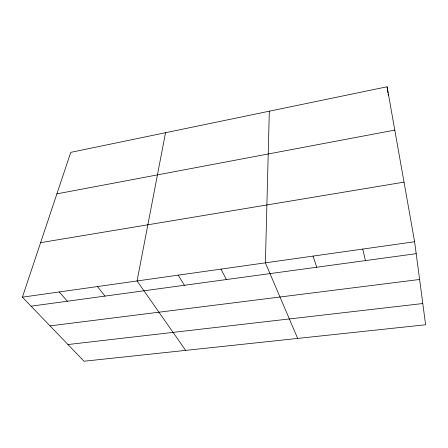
<?xml version="1.0" encoding="UTF-8"?>
<svg xmlns="http://www.w3.org/2000/svg" width="448" height="448" viewBox="0 0 448 448"><rect width="100%" height="100%" fill="white"/><g stroke="black" fill="none" stroke-linecap="round" stroke-linejoin="round"><path stroke-width="0.67" d="M269.321 111.194L265.395 262.83L297.662 338.419M165.53 132.709L137.077 280.963L185.674 350.375M22.4 297.17L70.75 152.359L387.094 86.772L414.618 241.741L425.6 324.766L84.011 361.228L22.4 297.17L414.618 241.741M56.89 193.866L394.789 130.099M40.6 242.654L404.029 182.129M31.069 306.18L416.198 253.674M50.019 325.881L419.608 279.474M67.956 344.534L422.794 303.531M59.248 291.962L67.362 301.23M97.446 286.563L104.972 296.106M178.22 275.15L184.397 285.275M220.959 269.108L226.386 279.552M313.062 256.094L316.742 267.232M362.757 249.066L365.434 260.596M387.094 86.772L387.962 92.859M388.153 94.214L388.343 95.564"/></g></svg>
